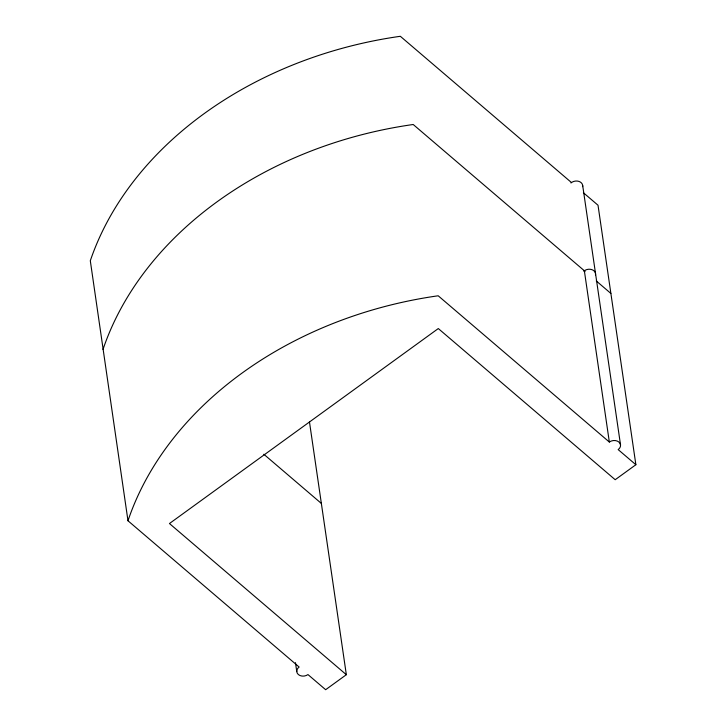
<?xml version="1.0" encoding="UTF-8"?>
<svg xmlns="http://www.w3.org/2000/svg" width="726" height="726" viewBox="0 0 726 726"><rect width="100%" height="100%" fill="white"/><g stroke="black" fill="none" stroke-linecap="round" stroke-linejoin="round"><path stroke-width="1.09" d="M102.992 349.487L103.174 348.952A362.437 280.472 -8.3 0 1 412.513 124.6L413.212 124.509L585.102 271.406M127.985 520.769L128.157 520.233A362.437 280.472 -8.3 0 1 437.497 295.881L438.195 295.791L609.341 442.043A6.833 5.291 -8.3 0 1 618.933 442.07A6.833 5.291 -8.3 0 1 618.18 449.603L635.876 464.722L615.194 479.714L438.304 328.551L169.457 523.537L346.338 674.699L325.656 689.7L307.969 674.581A6.833 5.291 -8.3 0 1 298.377 674.554A6.833 5.291 -8.3 0 1 299.13 667.022L127.985 520.769L90.305 260.743A362.437 280.472 -8.3 0 1 399.645 36.391L400.344 36.3L571.371 182.462M583.405 192.744L598.015 205.231L635.876 464.722M596.273 280.953L610.884 293.44M263.819 454.258L321.355 503.427M582.688 185.52L620.548 445.011M584.357 270.762L609.341 442.043M309.467 421.915L346.338 674.699M295.464 662.657L296.771 671.614M583.84 271.179A6.833 5.291 -8.3 0 1 591.699 269.582A6.833 5.291 -8.3 0 1 595.52 274.845M570.972 182.97A6.833 5.291 -8.3 0 1 578.831 181.373A6.833 5.291 -8.3 0 1 582.651 186.636"/></g></svg>
